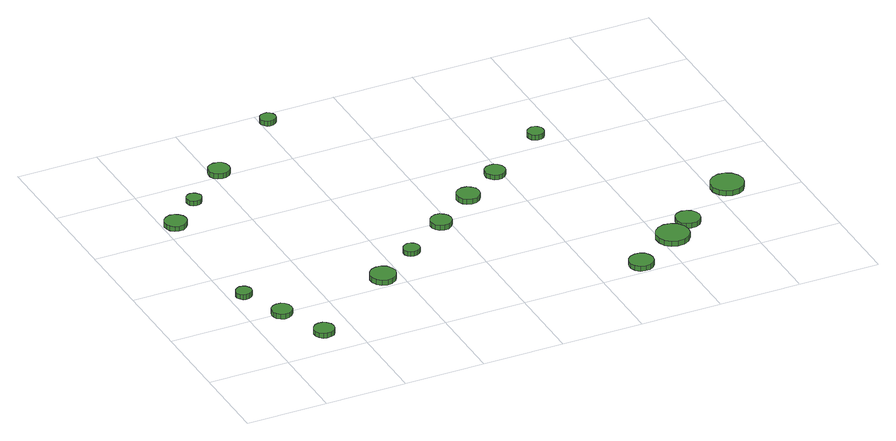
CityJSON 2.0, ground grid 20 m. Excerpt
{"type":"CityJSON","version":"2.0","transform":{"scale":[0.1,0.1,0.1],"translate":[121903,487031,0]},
"CityObjects":{
"tree1":{"type":"SolitaryVegetationObject","attributes":{"function":"something"},"geometry":[{"type":"MultiSurface","lod":"1","boundaries":[[[0,1,2,3,4,5,6,7,8,9,10,11,12,13,14]],[[15,16,17,18,19,20,21,22,23,24,25,26,27,28,29]],[[0,29,28,1]],[[1,28,27,2]],[[2,27,26,3]],[[3,26,25,4]],[[4,25,24,5]],[[5,24,23,6]],[[6,23,22,7]],[[7,22,21,8]],[[8,21,20,9]],[[9,20,19,10]],[[10,19,18,11]],[[11,18,17,12]],[[12,17,16,13]],[[13,16,15,14]],[[14,15,29,0]]]}]},
"tree2":{"type":"SolitaryVegetationObject","attributes":{"function":"something"},"geometry":[{"type":"MultiSurface","lod":"1","boundaries":[[[30,31,32,33,34,35,36,37,38,39,40,41,42,43,44]],[[45,46,47,48,49,50,51,52,53,54,55,56,57,58,59]],[[30,59,58,31]],[[31,58,57,32]],[[32,57,56,33]],[[33,56,55,34]],[[34,55,54,35]],[[35,54,53,36]],[[36,53,52,37]],[[37,52,51,38]],[[38,51,50,39]],[[39,50,49,40]],[[40,49,48,41]],[[41,48,47,42]],[[42,47,46,43]],[[43,46,45,44]],[[44,45,59,30]]]}]},
"tree3":{"type":"SolitaryVegetationObject","attributes":{"function":"something"},"geometry":[{"type":"MultiSurface","lod":"1","boundaries":[[[60,61,62,63,64,65,66,67,68,69,70,71,72,73,74]],[[75,76,77,78,79,80,81,82,83,84,85,86,87,88,89]],[[60,89,88,61]],[[61,88,87,62]],[[62,87,86,63]],[[63,86,85,64]],[[64,85,84,65]],[[65,84,83,66]],[[66,83,82,67]],[[67,82,81,68]],[[68,81,80,69]],[[69,80,79,70]],[[70,79,78,71]],[[71,78,77,72]],[[72,77,76,73]],[[73,76,75,74]],[[74,75,89,60]]]}]},
"tree4":{"type":"SolitaryVegetationObject","attributes":{"function":"something"},"geometry":[{"type":"MultiSurface","lod":"1","boundaries":[[[90,91,92,93,94,95,96,97,98,99,100,101,102,103,104]],[[105,106,107,108,109,110,111,112,113,114,115,116,117,118,119]],[[90,119,118,91]],[[91,118,117,92]],[[92,117,116,93]],[[93,116,115,94]],[[94,115,114,95]],[[95,114,113,96]],[[96,113,112,97]],[[97,112,111,98]],[[98,111,110,99]],[[99,110,109,100]],[[100,109,108,101]],[[101,108,107,102]],[[102,107,106,103]],[[103,106,105,104]],[[104,105,119,90]]]}]},
"tree5":{"type":"SolitaryVegetationObject","attributes":{"function":"something"},"geometry":[{"type":"MultiSurface","lod":"1","boundaries":[[[120,121,122,123,124,125,126,127,128,129,130,131,132,133,134]],[[135,136,137,138,139,140,141,142,143,144,145,146,147,148,149]],[[120,149,148,121]],[[121,148,147,122]],[[122,147,146,123]],[[123,146,145,124]],[[124,145,144,125]],[[125,144,143,126]],[[126,143,142,127]],[[127,142,141,128]],[[128,141,140,129]],[[129,140,139,130]],[[130,139,138,131]],[[131,138,137,132]],[[132,137,136,133]],[[133,136,135,134]],[[134,135,149,120]]]}]},
"tree6":{"type":"SolitaryVegetationObject","attributes":{"function":"something"},"geometry":[{"type":"MultiSurface","lod":"1","boundaries":[[[150,151,152,153,154,155,156,157,158,159,160,161,162,163,164]],[[165,166,167,168,169,170,171,172,173,174,175,176,177,178,179]],[[150,179,178,151]],[[151,178,177,152]],[[152,177,176,153]],[[153,176,175,154]],[[154,175,174,155]],[[155,174,173,156]],[[156,173,172,157]],[[157,172,171,158]],[[158,171,170,159]],[[159,170,169,160]],[[160,169,168,161]],[[161,168,167,162]],[[162,167,166,163]],[[163,166,165,164]],[[164,165,179,150]]]}]},
"tree7":{"type":"SolitaryVegetationObject","attributes":{"function":"something"},"geometry":[{"type":"MultiSurface","lod":"1","boundaries":[[[180,181,182,183,184,185,186,187,188,189,190,191,192,193,194]],[[195,196,197,198,199,200,201,202,203,204,205,206,207,208,209]],[[180,209,208,181]],[[181,208,207,182]],[[182,207,206,183]],[[183,206,205,184]],[[184,205,204,185]],[[185,204,203,186]],[[186,203,202,187]],[[187,202,201,188]],[[188,201,200,189]],[[189,200,199,190]],[[190,199,198,191]],[[191,198,197,192]],[[192,197,196,193]],[[193,196,195,194]],[[194,195,209,180]]]}]},
"tree8":{"type":"SolitaryVegetationObject","attributes":{"function":"something"},"geometry":[{"type":"MultiSurface","lod":"1","boundaries":[[[210,211,212,213,214,215,216,217,218,219,220,221,222,223,224]],[[225,226,227,228,229,230,231,232,233,234,235,236,237,238,239]],[[210,239,238,211]],[[211,238,237,212]],[[212,237,236,213]],[[213,236,235,214]],[[214,235,234,215]],[[215,234,233,216]],[[216,233,232,217]],[[217,232,231,218]],[[218,231,230,219]],[[219,230,229,220]],[[220,229,228,221]],[[221,228,227,222]],[[222,227,226,223]],[[223,226,225,224]],[[224,225,239,210]]]}]},
"tree9":{"type":"SolitaryVegetationObject","attributes":{"function":"something"},"geometry":[{"type":"MultiSurface","lod":"1","boundaries":[[[240,241,242,243,244,245,246,247,248,249,250,251,252,253,254]],[[255,256,257,258,259,260,261,262,263,264,265,266,267,268,269]],[[240,269,268,241]],[[241,268,267,242]],[[242,267,266,243]],[[243,266,265,244]],[[244,265,264,245]],[[245,264,263,246]],[[246,263,262,247]],[[247,262,261,248]],[[248,261,260,249]],[[249,260,259,250]],[[250,259,258,251]],[[251,258,257,252]],[[252,257,256,253]],[[253,256,255,254]],[[254,255,269,240]]]}]},
"tree10":{"type":"SolitaryVegetationObject","attributes":{"function":"something"},"geometry":[{"type":"MultiSurface","lod":"1","boundaries":[[[270,271,272,273,274,275,276,277,278,279,280,281,282,283,284]],[[285,286,287,288,289,290,291,292,293,294,295,296,297,298,299]],[[270,299,298,271]],[[271,298,297,272]],[[272,297,296,273]],[[273,296,295,274]],[[274,295,294,275]],[[275,294,293,276]],[[276,293,292,277]],[[277,292,291,278]],[[278,291,290,279]],[[279,290,289,280]],[[280,289,288,281]],[[281,288,287,282]],[[282,287,286,283]],[[283,286,285,284]],[[284,285,299,270]]]}]},
"tree11":{"type":"SolitaryVegetationObject","attributes":{"function":"something"},"geometry":[{"type":"MultiSurface","lod":"1","boundaries":[[[300,301,302,303,304,305,306,307,308,309,310,311,312,313,314]],[[315,316,317,318,319,320,321,322,323,324,325,326,327,328,329]],[[300,329,328,301]],[[301,328,327,302]],[[302,327,326,303]],[[303,326,325,304]],[[304,325,324,305]],[[305,324,323,306]],[[306,323,322,307]],[[307,322,321,308]],[[308,321,320,309]],[[309,320,319,310]],[[310,319,318,311]],[[311,318,317,312]],[[312,317,316,313]],[[313,316,315,314]],[[314,315,329,300]]]}]},
"tree12":{"type":"SolitaryVegetationObject","attributes":{"function":"something"},"geometry":[{"type":"MultiSurface","lod":"1","boundaries":[[[330,331,332,333,334,335,336,337,338,339,340,341,342,343,344]],[[345,346,347,348,349,350,351,352,353,354,355,356,357,358,359]],[[330,359,358,331]],[[331,358,357,332]],[[332,357,356,333]],[[333,356,355,334]],[[334,355,354,335]],[[335,354,353,336]],[[336,353,352,337]],[[337,352,351,338]],[[338,351,350,339]],[[339,350,349,340]],[[340,349,348,341]],[[341,348,347,342]],[[342,347,346,343]],[[343,346,345,344]],[[344,345,359,330]]]}]},
"tree13":{"type":"SolitaryVegetationObject","attributes":{"function":"something"},"geometry":[{"type":"MultiSurface","lod":"1","boundaries":[[[360,361,362,363,364,365,366,367,368,369,370,371,372,373,374]],[[375,376,377,378,379,380,381,382,383,384,385,386,387,388,389]],[[360,389,388,361]],[[361,388,387,362]],[[362,387,386,363]],[[363,386,385,364]],[[364,385,384,365]],[[365,384,383,366]],[[366,383,382,367]],[[367,382,381,368]],[[368,381,380,369]],[[369,380,379,370]],[[370,379,378,371]],[[371,378,377,372]],[[372,377,376,373]],[[373,376,375,374]],[[374,375,389,360]]]}]},
"tree14":{"type":"SolitaryVegetationObject","attributes":{"function":"something"},"geometry":[{"type":"MultiSurface","lod":"1","boundaries":[[[390,391,392,393,394,395,396,397,398,399,400,401,402,403,404]],[[405,406,407,408,409,410,411,412,413,414,415,416,417,418,419]],[[390,419,418,391]],[[391,418,417,392]],[[392,417,416,393]],[[393,416,415,394]],[[394,415,414,395]],[[395,414,413,396]],[[396,413,412,397]],[[397,412,411,398]],[[398,411,410,399]],[[399,410,409,400]],[[400,409,408,401]],[[401,408,407,402]],[[402,407,406,403]],[[403,406,405,404]],[[404,405,419,390]]]}]},
"tree15":{"type":"SolitaryVegetationObject","attributes":{"function":"something"},"geometry":[{"type":"MultiSurface","lod":"1","boundaries":[[[420,421,422,423,424,425,426,427,428,429,430,431,432,433,434]],[[435,436,437,438,439,440,441,442,443,444,445,446,447,448,449]],[[420,449,448,421]],[[421,448,447,422]],[[422,447,446,423]],[[423,446,445,424]],[[424,445,444,425]],[[425,444,443,426]],[[426,443,442,427]],[[427,442,441,428]],[[428,441,440,429]],[[429,440,439,430]],[[430,439,438,431]],[[431,438,437,432]],[[432,437,436,433]],[[433,436,435,434]],[[434,435,449,420]]]}]},
"tree16":{"type":"SolitaryVegetationObject","attributes":{"function":"something"},"geometry":[{"type":"MultiSurface","lod":"1","boundaries":[[[450,451,452,453,454,455,456,457,458,459,460,461,462,463,464]],[[465,466,467,468,469,470,471,472,473,474,475,476,477,478,479]],[[450,479,478,451]],[[451,478,477,452]],[[452,477,476,453]],[[453,476,475,454]],[[454,475,474,455]],[[455,474,473,456]],[[456,473,472,457]],[[457,472,471,458]],[[458,471,470,459]],[[459,470,469,460]],[[460,469,468,461]],[[461,468,467,462]],[[462,467,466,463]],[[463,466,465,464]],[[464,465,479,450]]]}]},
"tree17":{"type":"SolitaryVegetationObject","attributes":{"function":"something"},"geometry":[{"type":"MultiSurface","lod":"1","boundaries":[[[480,481,482,483,484,485,486,487,488,489,490,491,492,493,494]],[[495,496,497,498,499,500,501,502,503,504,505,506,507,508,509]],[[480,509,508,481]],[[481,508,507,482]],[[482,507,506,483]],[[483,506,505,484]],[[484,505,504,485]],[[485,504,503,486]],[[486,503,502,487]],[[487,502,501,488]],[[488,501,500,489]],[[489,500,499,490]],[[490,499,498,491]],[[491,498,497,492]],[[492,497,496,493]],[[493,496,495,494]],[[494,495,509,480]]]}]}
},
"vertices":[
[53,300,20],[51,308,20],[46,315,20],[39,319,20],[31,320,20],[24,317,20],[18,312,20],[14,304,20],[14,296,20],[18,289,20],[24,283,20],[31,281,20],[39,282,20],[46,286,20],[51,292,20],[51,292,7],[46,286,7],[39,282,7],[31,281,7],[24,283,7],[18,289,7],[14,296,7],[14,304,7],[18,312,7],[24,317,7],[31,320,7],[39,319,7],[46,315,7],[51,308,7],[53,300,7],
[104,196,16],[102,206,16],[96,215,16],[87,220,16],[76,221,16],[67,218,16],[59,211,16],[55,202,16],[55,191,16],[59,182,16],[67,175,16],[76,172,16],[87,173,16],[96,178,16],[102,186,16],[102,186,3],[96,178,3],[87,173,3],[76,172,3],[67,175,3],[59,182,3],[55,191,3],[55,202,3],[59,211,3],[67,218,3],[76,221,3],[87,220,3],[96,215,3],[102,206,3],[104,196,3],
[155,80,15],[153,90,15],[147,99,15],[138,104,15],[127,105,15],[118,102,15],[110,95,15],[106,85,15],[106,75,15],[110,66,15],[118,59,15],[127,56,15],[138,57,15],[147,62,15],[153,70,15],[153,70,2],[147,62,2],[138,57,2],[127,56,2],[118,59,2],[110,66,2],[106,75,2],[106,85,2],[110,95,2],[118,102,2],[127,105,2],[138,104,2],[147,99,2],[153,90,2],[155,80,2],
[58,652,15],[56,663,15],[49,672,15],[39,678,15],[28,679,15],[17,675,15],[9,668,15],[4,657,15],[4,646,15],[9,636,15],[17,628,15],[28,625,15],[39,626,15],[49,632,15],[56,641,15],[56,641,2],[49,632,2],[39,626,2],[28,625,2],[17,628,2],[9,636,2],[4,646,2],[4,657,2],[9,668,2],[17,675,2],[28,679,2],[39,678,2],[49,672,2],[56,663,2],[58,652,2],
[132,726,15],[130,733,15],[125,739,15],[119,743,15],[111,744,15],[104,742,15],[98,737,15],[95,730,15],[95,722,15],[98,715,15],[104,710,15],[111,707,15],[119,708,15],[125,712,15],[130,718,15],[130,718,3],[125,712,3],[119,708,3],[111,707,3],[104,710,3],[98,715,3],[95,722,3],[95,730,3],[98,737,3],[104,742,3],[111,744,3],[119,743,3],[125,739,3],[130,733,3],[132,726,3],
[386,235,17],[383,247,17],[376,258,17],[364,265,17],[351,266,17],[338,262,17],[329,253,17],[323,241,17],[323,228,17],[329,216,17],[338,207,17],[351,203,17],[364,204,17],[376,211,17],[383,222,17],[383,222,4],[376,211,4],[364,204,4],[351,203,4],[338,207,4],[329,216,4],[323,228,4],[323,241,4],[329,253,4],[338,262,4],[351,266,4],[364,265,4],[376,258,4],[383,247,4],[386,235,4],
[243,811,18],[241,821,18],[235,830,18],[225,835,18],[215,836,18],[204,833,18],[196,826,18],[192,816,18],[192,805,18],[196,795,18],[204,788,18],[215,785,18],[225,786,18],[235,791,18],[241,800,18],[241,800,5],[235,791,5],[225,786,5],[215,785,5],[204,788,5],[196,795,5],[192,805,5],[192,816,5],[196,826,5],[204,833,5],[215,836,5],[225,835,5],[235,830,5],[241,821,5],[243,811,5],
[484,311,15],[482,319,15],[477,325,15],[470,330,15],[462,331,15],[454,328,15],[448,322,15],[444,315,15],[444,306,15],[448,299,15],[454,293,15],[462,291,15],[470,292,15],[477,296,15],[482,302,15],[482,302,3],[477,296,3],[470,292,3],[462,291,3],[454,293,3],[448,299,3],[444,306,3],[444,315,3],[448,322,3],[454,328,3],[462,331,3],[470,330,3],[477,325,3],[482,319,3],[484,311,3],
[603,391,15],[601,402,15],[595,410,15],[585,416,15],[575,417,15],[564,413,15],[556,406,15],[552,396,15],[552,386,15],[556,376,15],[564,369,15],[575,365,15],[585,366,15],[595,372,15],[601,381,15],[601,381,2],[595,372,2],[585,366,2],[575,365,2],[564,369,2],[556,376,2],[552,386,2],[552,396,2],[556,406,2],[564,413,2],[575,417,2],[585,416,2],[595,410,2],[601,402,2],[603,391,2],
[436,965,17],[434,973,17],[429,980,17],[422,984,17],[414,984,17],[407,982,17],[401,977,17],[397,969,17],[397,961,17],[401,954,17],[407,948,17],[414,946,17],[422,947,17],[429,951,17],[434,957,17],[434,957,4],[429,951,4],[422,947,4],[414,946,4],[407,948,4],[401,954,4],[397,961,4],[397,969,4],[401,977,4],[407,982,4],[414,984,4],[422,984,4],[429,980,4],[434,973,4],[436,965,4],
[711,467,16],[709,479,16],[702,488,16],[692,494,16],[680,495,16],[669,492,16],[660,484,16],[655,473,16],[655,461,16],[660,450,16],[669,443,16],[680,439,16],[692,440,16],[702,446,16],[709,456,16],[709,456,3],[702,446,3],[692,440,3],[680,439,3],[669,443,3],[660,450,3],[655,461,3],[655,473,3],[660,484,3],[669,492,3],[680,495,3],[692,494,3],[702,488,3],[709,479,3],[711,467,3],
[942,35,14],[940,47,14],[933,57,14],[922,63,14],[910,64,14],[898,60,14],[889,52,14],[884,41,14],[884,29,14],[889,18,14],[898,9,14],[910,6,14],[922,7,14],[933,13,14],[940,23,14],[940,23,1],[933,13,1],[922,7,1],[910,6,1],[898,9,1],[889,18,1],[884,29,1],[884,41,1],[889,52,1],[898,60,1],[910,64,1],[922,63,1],[933,57,1],[940,47,1],[942,35,1],
[809,535,14],[807,545,14],[801,554,14],[792,559,14],[782,560,14],[772,557,14],[764,550,14],[760,541,14],[760,530,14],[764,521,14],[772,514,14],[782,511,14],[792,512,14],[801,517,14],[807,525,14],[807,525,2],[801,517,2],[792,512,2],[782,511,2],[772,514,2],[764,521,2],[760,530,2],[760,541,2],[764,550,2],[772,557,2],[782,560,2],[792,559,2],[801,554,2],[807,545,2],[809,535,2],
[1069,111,14],[1066,127,14],[1056,141,14],[1042,149,14],[1025,151,14],[1009,146,14],[997,135,14],[990,119,14],[990,103,14],[997,87,14],[1009,76,14],[1025,71,14],[1042,73,14],[1056,81,14],[1066,95,14],[1066,95,1],[1056,81,1],[1042,73,1],[1025,71,1],[1009,76,1],[997,87,1],[990,103,1],[990,119,1],[997,135,1],[1009,146,1],[1025,151,1],[1042,149,1],[1056,141,1],[1066,127,1],[1069,111,1],
[961,647,15],[960,655,15],[955,662,15],[948,666,15],[939,667,15],[932,664,15],[925,658,15],[922,651,15],[922,643,15],[925,635,15],[932,630,15],[939,627,15],[948,628,15],[955,632,15],[960,639,15],[960,639,2],[955,632,2],[948,628,2],[939,627,2],[932,630,2],[925,635,2],[922,643,2],[922,651,2],[925,658,2],[932,664,2],[939,667,2],[948,666,2],[955,662,2],[960,655,2],[961,647,2],
[1120,157,14],[1117,169,14],[1110,179,14],[1099,185,14],[1087,187,14],[1075,183,14],[1066,175,14],[1061,163,14],[1061,151,14],[1066,140,14],[1075,132,14],[1087,128,14],[1099,129,14],[1110,135,14],[1117,145,14],[1117,145,1],[1110,135,1],[1099,129,1],[1087,128,1],[1075,132,1],[1066,140,1],[1061,151,1],[1061,163,1],[1066,175,1],[1075,183,1],[1087,187,1],[1099,185,1],[1110,179,1],[1117,169,1],[1120,157,1],
[1277,253,16],[1273,269,16],[1263,283,16],[1249,291,16],[1232,293,16],[1216,288,16],[1204,277,16],[1197,261,16],[1197,245,16],[1204,230,16],[1216,218,16],[1232,213,16],[1249,215,16],[1263,223,16],[1273,237,16],[1273,237,3],[1263,223,3],[1249,215,3],[1232,213,3],[1216,218,3],[1204,230,3],[1197,245,3],[1197,261,3],[1204,277,3],[1216,288,3],[1232,293,3],[1249,291,3],[1263,283,3],[1273,269,3],[1277,253,3]
]}
